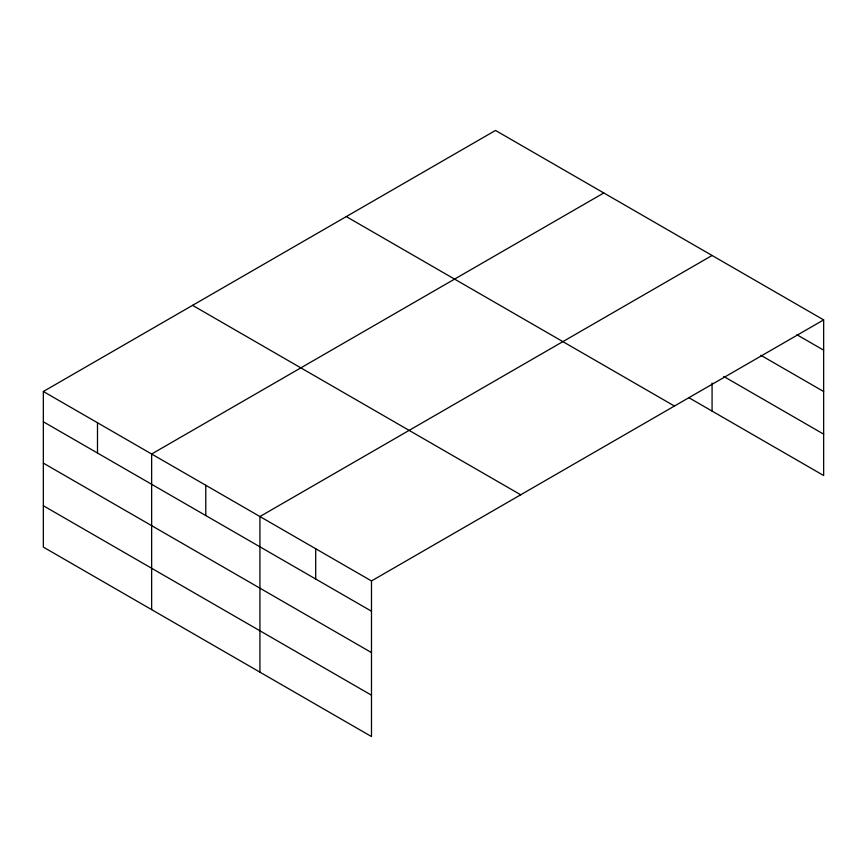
<?xml version="1.0" encoding="UTF-8"?>
<svg xmlns="http://www.w3.org/2000/svg" width="867" height="867" viewBox="0 0 867 867"><rect width="100%" height="100%" fill="white"/><g stroke="black" fill="none" stroke-linecap="round" stroke-linejoin="round"><path stroke-width="1.3" d="M43.35 391.494L371.488 580.944L371.488 736.56L43.35 547.11L43.35 391.494L495.512 130.44L823.65 319.89L823.65 475.506L689.037 397.79M603.79 192.962L151.638 454.015L151.638 609.62M712.078 255.483L259.927 516.537L259.927 672.142M371.488 580.944L823.65 319.89M796.925 334.738L823.65 350.17M760.89 355.297L823.65 391.526M723.707 376.441L823.65 434.139M346.291 216.587L674.439 406.038M192.561 305.347L520.709 494.797M43.35 421.774L371.488 611.224M43.35 463.13L371.488 652.58M43.35 505.743L371.488 695.193M712.078 383.073L712.078 411.088M315.707 548.735L315.707 579.015M205.782 485.271L205.782 515.551M97.494 422.749L97.494 453.029"/></g></svg>
